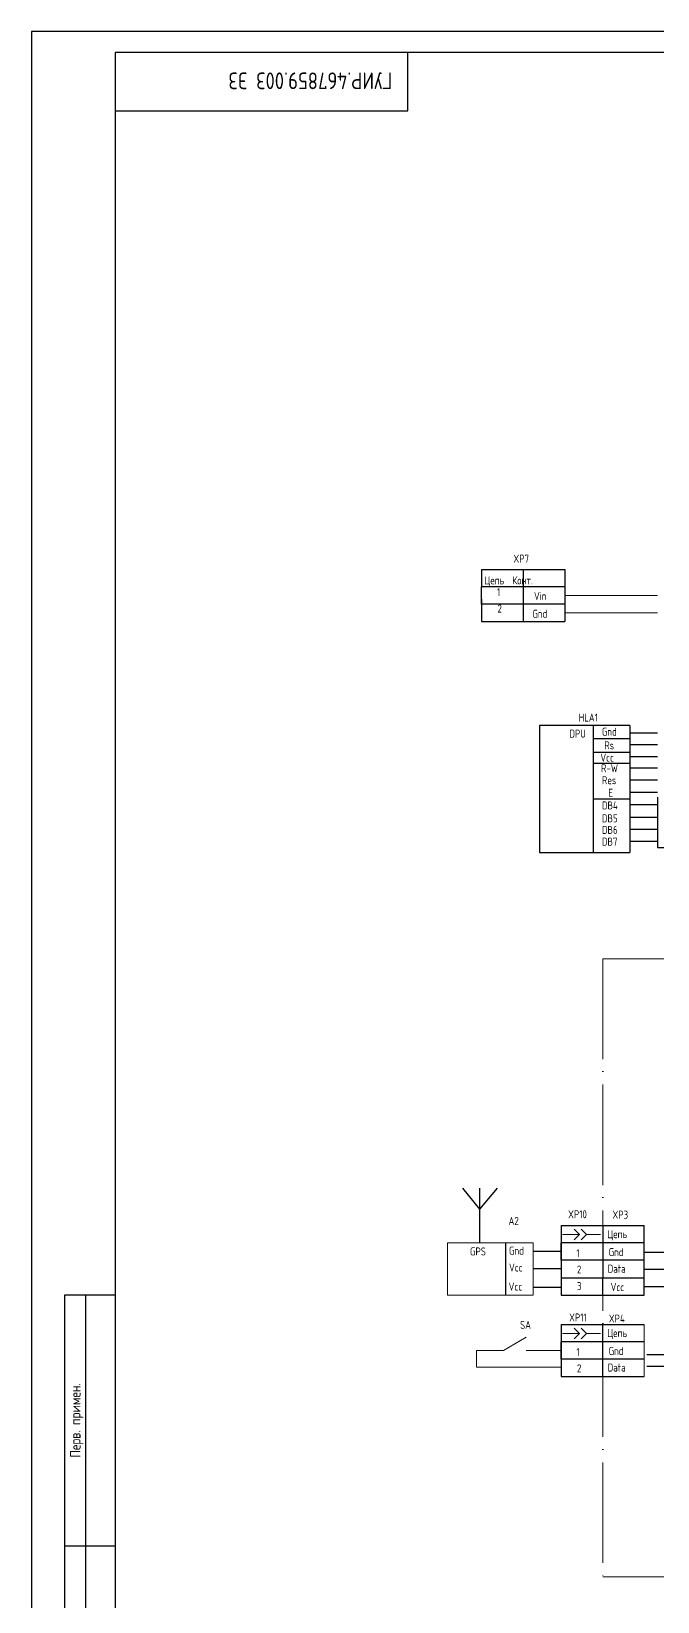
# Model space of a CAD drawing. Header units: millimetres. Extents: x 17259 to 18100, y 22778 to 23372.
# Drawn here: x 17258.6 to 17408.4, y 22996.7 to 23372 of the extents above; entities that cross this region are included whole.
import ezdxf
from ezdxf.enums import TextEntityAlignment as Align

# ---------------------------------------------------------------- set-up
doc = ezdxf.new("R2010")
doc.units = ezdxf.units.MM
doc.linetypes.add('ACAD_ISO04W100', pattern=[30, 24, -3, 0, -3])
doc.layers.get('0').update_dxf_attribs({"lineweight": 15})
for name, color, linetype, lineweight in [('0.25-STAMP', 7, 'Continuous', 25), ('0.25-TEXT', 7, 'Continuous', 25), ('0.3-STAMP', 7, 'Continuous', 30), ('Рамка А1', 7, 'Continuous', 25), ('стрелки', 7, 'Continuous', 20)]:
    doc.layers.add(name, color=color, linetype=linetype, lineweight=lineweight)
doc.layers.add('SHEET1', color=7, linetype='Continuous')
doc.styles.add('ГОСТ 2.304', font='cs_gost2304.shx')

# ---------------------------------------------------------------- blocks, each defined once
blk = doc.blocks.new('Рамка А1-горизонтально')
at = {"layer": '0.25-STAMP'}
blk.add_lwpolyline([(0, 0), (841, 0), (841, 594), (0, 594), (0, 0)], dxfattribs=at)
at = {"layer": '0.3-STAMP'}
for p, q in [((20, 589), (20, 575)), ((90, 589), (20, 589)), ((90, 575), (90, 589)), ((20, 575), (90, 575)), ((8, 172), (8, 292)), ((8, 292), (20, 292)), ((13, 172), (13, 292)), ((20, 292), (20, 172)), ((8, 232), (20, 232))]:
    blk.add_line(p, q, dxfattribs=at)
blk.add_lwpolyline([(20, 5), (836, 5), (836, 589), (20, 589), (20, 5)], dxfattribs=at)
at = {"layer": '0.25-TEXT', "style": 'ГОСТ 2.304'}
blk.add_text('Перв. примен.', height=2.5, rotation=90, dxfattribs=at).set_placement((10.5, 262), align=Align.MIDDLE_CENTER)

msp = doc.modelspace()

# ---------------------------------------------------------------- linework, layer by layer
for p, q in [((17386.19, 23237.19), (17408.37, 23237.19)), ((17386.19, 23233.04), (17408.37, 23233.04)), ((17385.65, 23084.42), (17387.87, 23084.43)), ((17387.87, 23084.43), (17389.67, 23084.43)), ((17389.67, 23084.43), (17388.4, 23085.7)), ((17389.67, 23084.43), (17388.4, 23083.15)), ((17391.4, 23084.42), (17390.13, 23085.7)), ((17391.4, 23084.42), (17390.13, 23083.15)), ((17394.73, 23084.42), (17391.4, 23084.42)), ((17358.17, 23082.42), (17358.1, 23069.96)), ((17378.6, 23082.42), (17358.17, 23082.42)), ((17378.65, 23069.95), (17378.6, 23082.42)), ((17358.1, 23069.96), (17378.65, 23069.95)), ((17378.65, 23069.95), (17378.6, 23069.95)), ((17385.65, 23060.79), (17387.87, 23060.8)), ((17387.87, 23060.8), (17389.67, 23060.8)), ((17389.67, 23060.8), (17388.4, 23062.07)), ((17389.67, 23060.8), (17388.4, 23059.52)), ((17391.4, 23060.79), (17390.13, 23062.07)), ((17391.4, 23060.79), (17390.13, 23059.52)), ((17394.73, 23060.79), (17391.4, 23060.79)), ((17405.19, 23062.96), (17405.19, 23050.49)), ((17367.04, 23056.73), (17365.03, 23056.73)), ((17365.03, 23056.73), (17365.03, 23052.7)), ((17371.54, 23056.73), (17367.04, 23056.73)), ((17376.94, 23059.88), (17371.54, 23056.73)), ((17376.94, 23056.73), (17381.44, 23056.73)), ((17381.44, 23056.73), (17385.29, 23056.73)), ((17365.03, 23052.7), (17385.29, 23052.7))]:
    msp.add_line(p, q)
at = {"lineweight": -2}
for p, q in [((17401.72, 23206.08), (17380.12, 23206.08)), ((17380.12, 23206.08), (17380.12, 23175.74)), ((17392.97, 23206.08), (17392.97, 23175.74)), ((17401.72, 23206.08), (17401.72, 23175.74)), ((17401.72, 23204.33), (17408.37, 23204.33)), ((17392.97, 23202.97), (17401.72, 23202.97)), ((17392.97, 23199.77), (17401.72, 23199.77)), ((17401.72, 23201.53), (17408.37, 23201.53)), ((17392.97, 23197.13), (17401.72, 23197.13)), ((17401.72, 23198.67), (17408.37, 23198.67)), ((17401.72, 23195.98), (17408.37, 23195.98)), ((17401.72, 23193.12), (17408.37, 23193.12)), ((17392.97, 23188.59), (17401.72, 23188.59)), ((17401.72, 23190.15), (17408.37, 23190.15)), ((17401.71, 23187.26), (17408.37, 23187.26)), ((17401.69, 23181.33), (17408.35, 23181.33)), ((17401.7, 23184.16), (17408.36, 23184.16)), ((17401.68, 23178.48), (17408.34, 23178.48)), ((17380.12, 23175.74), (17401.72, 23175.74)), ((17365.9, 23090.53), (17361.76, 23095.54)), ((17365.9, 23082.42), (17365.9, 23095.54)), ((17365.9, 23090.53), (17370.05, 23095.54)), ((17371.97, 23082.42), (17371.97, 23069.96)), ((17378.6, 23080.43), (17385.26, 23080.43)), ((17378.66, 23076.28), (17385.32, 23076.28)), ((17378.65, 23071.84), (17385.31, 23071.84))]:
    msp.add_line(p, q, dxfattribs=at)
at = {"color": 0, "linetype": 'ACAD_ISO04W100', "lineweight": 20}
for p, q in [((17418.32, 23150.37), (17395.24, 23150.37)), ((17395.24, 23150.37), (17395.24, 23029.95)), ((17395.24, 23002.63), (17643.56, 23002.63))]:
    msp.add_line(p, q, dxfattribs=at)
at = {"linetype": 'ACAD_ISO04W100'}
msp.add_line((17395.24, 23029.95), (17395.24, 23002.63), dxfattribs=at)
at = {"layer": '0.25-STAMP'}
for p, q in [((17366.29, 23243.42), (17386.19, 23243.42)), ((17366.29, 23243.42), (17366.29, 23239.27)), ((17376.24, 23243.42), (17376.24, 23230.95)), ((17386.19, 23243.42), (17386.19, 23239.27)), ((17386.19, 23239.27), (17366.29, 23239.27)), ((17366.29, 23235.12), (17366.29, 23239.27)), ((17386.19, 23239.27), (17386.19, 23235.12)), ((17366.29, 23236.29), (17366.29, 23232.12)), ((17386.19, 23235.12), (17366.29, 23235.12)), ((17366.29, 23235.12), (17366.29, 23230.95)), ((17386.19, 23235.12), (17386.19, 23230.95)), ((17366.29, 23230.95), (17386.19, 23230.95)), ((17408.33, 23176.97), (17428.22, 23176.97)), ((17385.29, 23086.59), (17405.19, 23086.59)), ((17385.29, 23086.59), (17385.29, 23082.44)), ((17385.29, 23086.59), (17385.29, 23074.12)), ((17395.24, 23086.59), (17395.24, 23074.12)), ((17405.18, 23069.95), (17405.18, 23086.59)), ((17405.19, 23082.44), (17385.29, 23082.44)), ((17385.29, 23078.29), (17385.29, 23082.44)), ((17405.18, 23080.2), (17439.11, 23080.2)), ((17405.19, 23078.29), (17385.29, 23078.29)), ((17385.29, 23078.29), (17385.29, 23074.12)), ((17385.29, 23078.29), (17385.29, 23074.12)), ((17385.29, 23074.12), (17405.19, 23074.12)), ((17385.29, 23074.12), (17385.29, 23069.95)), ((17395.23, 23074.12), (17395.23, 23069.95)), ((17385.29, 23069.95), (17405.19, 23069.95)), ((17385.29, 23062.96), (17405.19, 23062.96)), ((17385.29, 23062.96), (17385.29, 23058.81)), ((17385.29, 23062.96), (17385.29, 23050.49)), ((17395.23, 23062.96), (17395.23, 23050.49)), ((17405.19, 23058.81), (17385.29, 23058.81)), ((17385.29, 23054.66), (17385.29, 23058.81)), ((17405.19, 23054.66), (17385.29, 23054.66)), ((17385.29, 23054.66), (17385.29, 23050.49)), ((17385.29, 23054.66), (17385.29, 23050.49)), ((17385.29, 23050.49), (17405.19, 23050.49))]:
    msp.add_line(p, q, dxfattribs=at)
at = {"layer": 'SHEET1'}
for p, q in [((17408.37, 23188.95), (17408.33, 23176.97)), ((17405.18, 23071.98), (17437.36, 23071.98))]:
    msp.add_line(p, q, dxfattribs=at)
at = {"layer": 'SHEET1', "linetype": 'Continuous'}
for p, q in [((17457.29, 23076.11), (17405.18, 23076.11)), ((17405.76, 23055.74), (17514.85, 23056.05)), ((17405.76, 23052.97), (17451.23, 23053.02))]:
    msp.add_line(p, q, dxfattribs=at)

# ---------------------------------------------------------------- block references
at = {"layer": 'Рамка А1'}
msp.add_blockref('Рамка А1-горизонтально', (17258.64, 22778.02), dxfattribs=at)

# ---------------------------------------------------------------- texts
at = {"layer": '0.25-STAMP', "lineweight": -2, "style": 'ГОСТ 2.304'}
for s, height, p in [('XP7', 1.913, (17373.89, 23245.04)), ('Цепь  Конт.', 1.9125, (17366.95, 23239.84)), ('1', 1.91, (17369.97, 23237.03)), ('Vin', 1.913, (17378.81, 23236.1)), ('2', 1.91, (17370.09, 23233.11)), ('Gnd', 1.913, (17378.44, 23231.86)), ('HLA1', 1.913, (17389.49, 23207.05)), ('DPU', 1.913, (17387.28, 23203.21)), ('Gnd', 1.913, (17395.06, 23203.67)), ('Vcc', 1.913, (17394.68, 23197.47)), ('Rs', 1.913, (17395.64, 23200.41)), ('R-W', 1.913, (17394.86, 23194.94)), ('Res', 1.913, (17395.06, 23192.07)), ('E', 1.91, (17396.61, 23189.06)), ('DB4', 1.913, (17395.05, 23186.04)), ('DB5', 1.913, (17395.05, 23182.96)), ('DB6', 1.913, (17395.05, 23180.21)), ('DB7', 1.913, (17395.05, 23177.39)), ('А2', 1.913, (17372.73, 23086.73)), ('XP10', 1.913, (17386.97, 23088.32)), ('XP3', 1.913, (17397.58, 23088.22)), ('Цепь', 1.913, (17396.33, 23083.56)), ('GPS', 1.913, (17363.51, 23079.44)), ('Gnd', 1.913, (17372.84, 23079.62)), ('1', 1.91, (17388.97, 23079.03)), ('Gnd', 1.913, (17396.67, 23079.27)), ('Vcc', 1.913, (17372.84, 23075.59)), ('2', 1.91, (17389.09, 23075.12)), ('Data', 1.913, (17396.43, 23075.31)), ('Vcc', 1.913, (17372.75, 23071.03)), ('3', 1.91, (17389.09, 23071.15)), ('Vcc', 1.913, (17397.13, 23070.92)), ('XP11', 1.913, (17387.21, 23063.65)), ('XP4', 1.913, (17396.7, 23063.4)), ('SA', 1.913, (17375.48, 23061.88)), ('Цепь', 1.913, (17396.33, 23059.93)), ('1', 1.91, (17388.97, 23055.4)), ('Gnd', 1.913, (17396.67, 23055.64)), ('2', 1.91, (17389.09, 23051.49)), ('Data', 1.913, (17396.43, 23051.68))]:
    msp.add_text(s, height=height, dxfattribs=at).set_placement(p)
at = {"layer": 'стрелки', "insert": (17344.94, 23358.22), "char_height": 4, "attachment_point": 1, "rotation": 180, "style": 'ГОСТ 2.304'}
msp.add_mtext_dynamic_manual_height_columns('ГУИР.467859.003 Э3', width=111.2962, gutter_width=12.5, heights=[0], dxfattribs=at)

doc.saveas('drawing.dxf')
